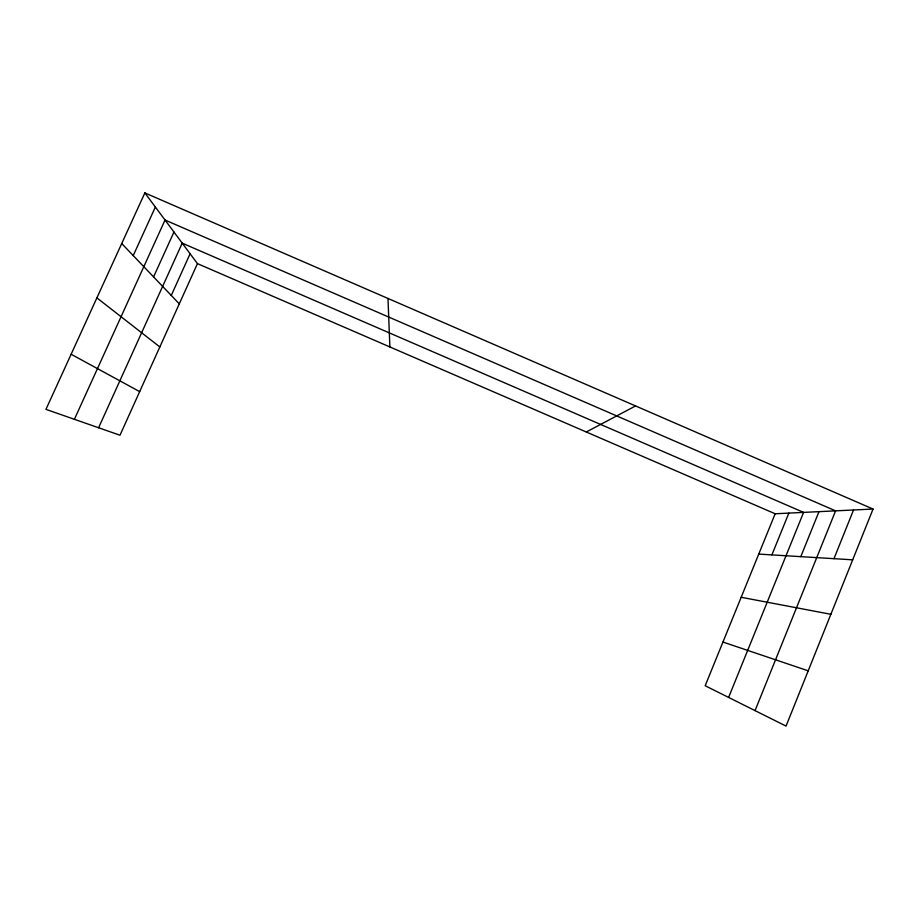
<?xml version="1.0" encoding="UTF-8"?>
<svg xmlns="http://www.w3.org/2000/svg" width="919" height="919" viewBox="0 0 919 919"><rect width="100%" height="100%" fill="white"/><g stroke="black" fill="none" stroke-linecap="round" stroke-linejoin="round"><path stroke-width="1.38" d="M873.05 509.046L786.055 726.09L705.172 685.735L775.165 513.767L873.05 509.046L144.857 192.91L45.95 409.369L119.987 435.227L197.447 263.627L144.857 192.91M833.97 558.672L853.544 509.988M800.794 556.65L818.978 511.653M755.05 710.617L835.589 510.849L165.029 220.032L74.405 419.305M771.891 554.881L788.858 513.101M728.618 697.429L803.585 512.388L182.215 243.144L98.597 427.76M171.267 295.447L190.107 253.759M153.576 276.918L173.955 232.036M133.232 255.597L155.357 207.039M586.288 431.987L635.569 405.945M758.749 554.088L852.694 559.82M741.173 597.281L830.868 614.294M722.954 642.048L808.203 670.824M197.447 263.627L775.165 513.767M71.131 354.252L139.677 391.632M96.897 297.871L159.837 346.957M121.722 243.535L179.285 303.856M387.99 298.468L389.874 346.945"/></g></svg>
